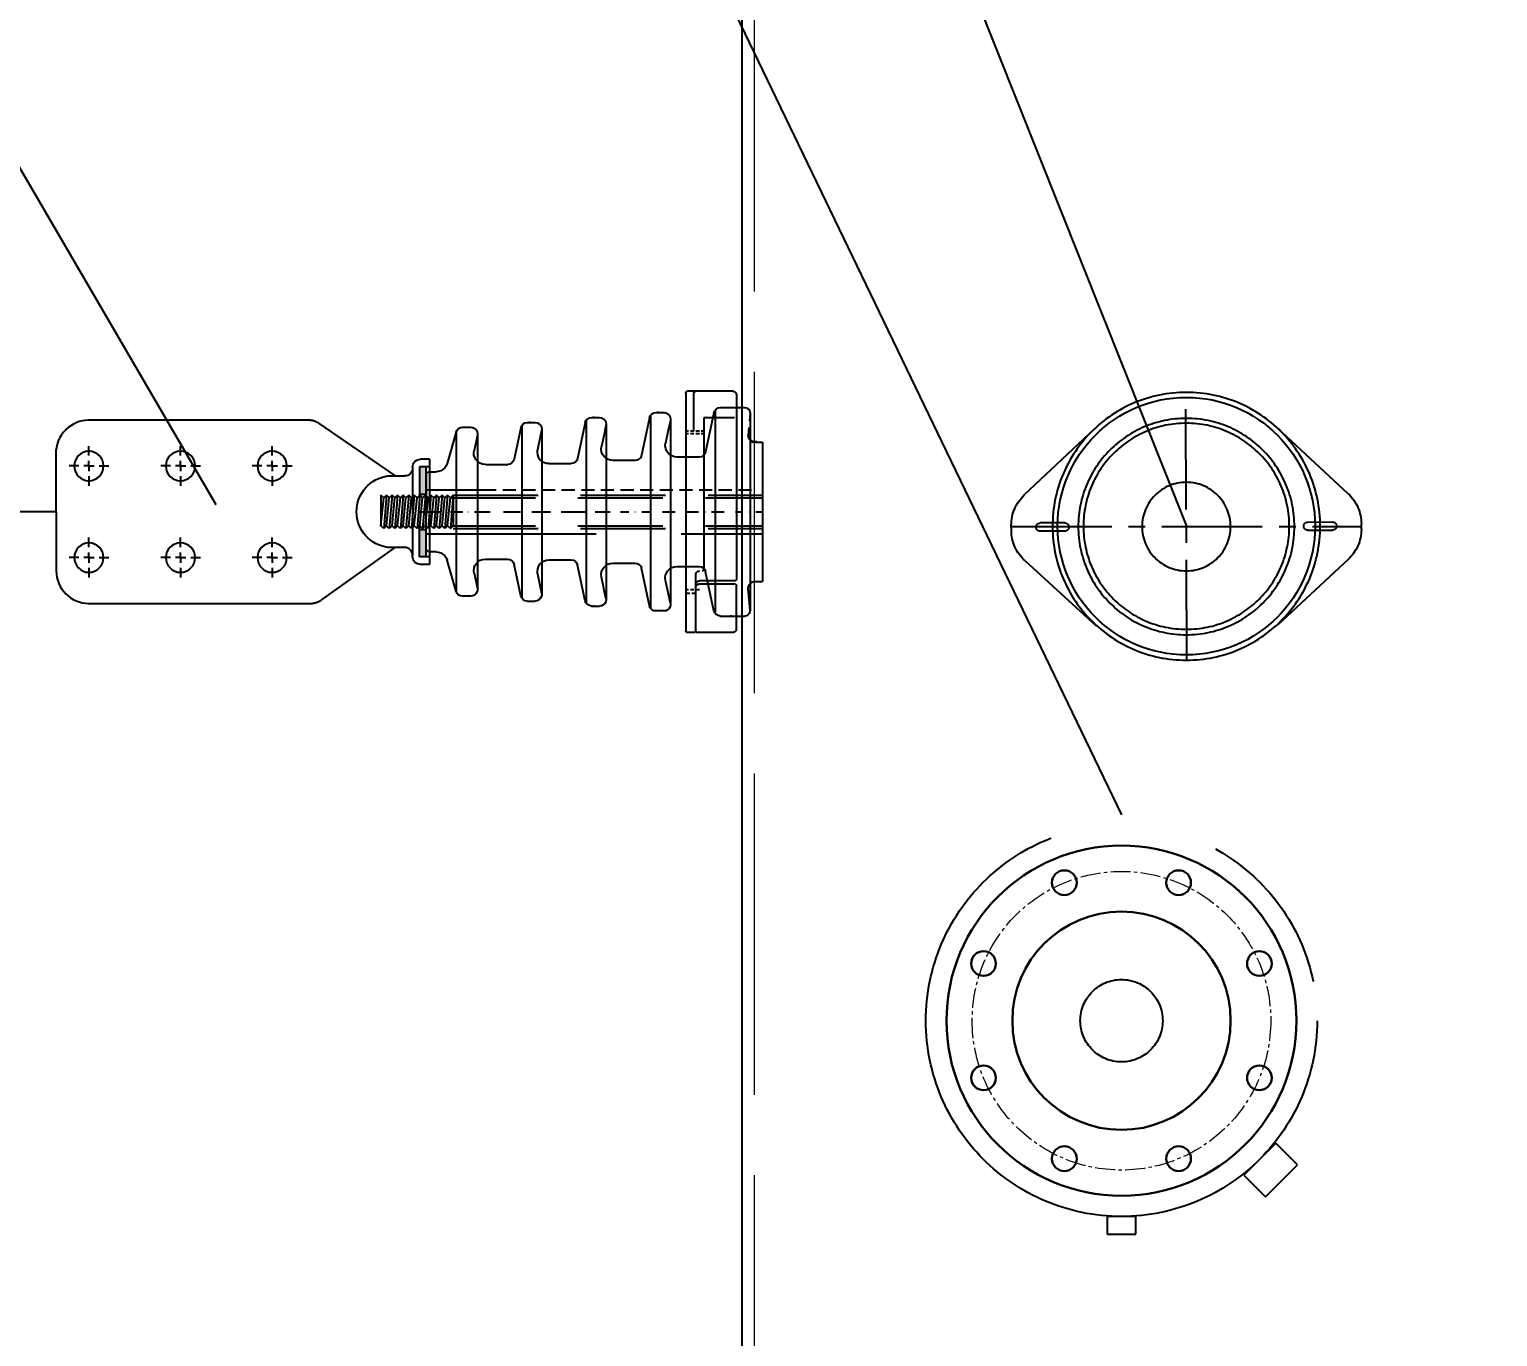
# Model space of a CAD drawing. Header units: millimetres. Extents: x 35720 to 50764, y -47170 to -36532.
# Drawn here: x 40543 to 41256, y -39070 to -38436 of the extents above; entities that cross this region are included whole.
import ezdxf

# ---------------------------------------------------------------- set-up
doc = ezdxf.new("R2010")
doc.units = ezdxf.units.MM
doc.header["$LTSCALE"] = 13
for name, pattern in [('ACAD_ISO02W100', [15, 12, -3]), ('CENTER', [50.8, 31.75, -6.35, 6.35, -6.35]), ('CENTER2', [1.125, 0.75, -0.125, 0.125, -0.125]), ('HIDDEN', [9.525, 6.35, -3.175]), ('HIDDEN2', [4.7625, 3.175, -1.5875]), ('双点划线40', [49, 40, -3, 0, -3, 0, -3])]:
    doc.linetypes.add(name, pattern=pattern)
doc.layers.get('0').update_dxf_attribs({"color": 1, "linetype": 'CENTER'})
for name, color, linetype in [('00', 7, 'Continuous'), ('01', 7, 'Continuous'), ('08', 1, 'Continuous'), ('3中心线层', 1, 'CENTER'), ('DIM', 4, 'Continuous'), ('中心线', 1, 'CENTER2'), ('双点线', 2, '双点划线40'), ('高压升高座', 7, 'Continuous')]:
    doc.layers.add(name, color=color, linetype=linetype)
doc.layers.add('DAS', color=3, linetype='ACAD_ISO02W100', lineweight=18)
doc.styles.get("Standard").update_dxf_attribs({"font": 'gbenor.shx', "bigfont": 'gbcbig.shx'})
doc.dimstyles.new('丁晓菲', dxfattribs={"dimscale": 15, "dimtxt": 3.5, "dimasz": 2.5, "dimexe": 1.5, "dimexo": 0, "dimgap": 0.5, "dimtad": 1, "dimtoh": 1, "dimtxsty": 'Standard', "dimcen": 2.5, "dimclrd": 3, "dimclre": 3, "dimclrt": 2, "dimadec": 0, "dimazin": 0, "dimtfac": 1, "dimtmove": 0, "dimatfit": 2, "dimfxl": 0, "dimarcsym": 0})

# ---------------------------------------------------------------- blocks, each defined once
blk = doc.blocks.new('030534651230.')
at = {"layer": '01', "ltscale": 45.628538}
blk.add_lwpolyline([(62582.94, -30048.18), (63394.94, -30048.18), (63394.94, -32198.18), (62582.94, -32198.18)], close=True, dxfattribs=at)
at = {"layer": 'DAS', "color": 3}
blk.add_line((63388.94, -30048.18), (63388.94, -32198.18), dxfattribs=at)
blk = doc.blocks.new('0.10210320354035102.')
at = {"layer": '00'}
blk.add_line((89058.06, -25997.93), (89058.06, -27847.93), dxfattribs=at)
blk = doc.blocks.new('04030431230')
at = {"lineweight": -2}
h = blk.add_hatch(color=0, dxfattribs=at)
h.dxf.hatch_style = 1
h.paths.add_polyline_path([(58603.59, -35033.44), (58600.4, -35033.44), (58600.4, -35046.73), (58603.59, -35046.73)])
h.paths.add_polyline_path([(58603.58, -35063.73), (58600.4, -35063.73), (58600.4, -35077.01), (58603.59, -35077.01)])
at = {"color": 0, "lineweight": -2}
for p, q in [((58585.83, -35016.43), (58585.83, -35093.94)), ((58780.07, -35055.17), (58780.07, -35024.9)), ((58598.77, -35029.73), (58598.77, -35080.73)), ((58598.77, -35029.73), (58603.19, -35029.73)), ((58598.77, -35033.44), (58603.59, -35033.44)), ((58603.59, -35033.44), (58603.59, -35046.73)), ((58607.01, -35033.55), (58607.01, -35034)), ((58607.01, -35034), (58607.01, -35076.35)), ((58618.93, -35037.83), (58610.84, -35037.83)), ((58587.3, -35047.13), (58587.3, -35061.98)), ((58592.79, -35048.25), (58592.79, -35048.25)), ((58598.19, -35048.25), (58598.19, -35048.25)), ((58603.59, -35046.73), (58600.4, -35046.73)), ((58603.59, -35046.73), (58603.59, -35047.22)), ((58603.59, -35048.25), (58603.59, -35048.25)), ((58622.4, -35047.13), (58622.4, -35061.98)), ((58582.6, -35055.31), (58588.58, -35055.31)), ((58591.9, -35055.31), (58592.21, -35055.31)), ((58593.61, -35055.31), (58603.96, -35055.31)), ((58590, -35061.98), (58588.65, -35063.33)), ((58603.58, -35063.73), (58603.58, -35062.06)), ((58603.58, -35063.73), (58600.4, -35063.73)), ((58603.59, -35077.01), (58603.58, -35063.73)), ((58598.77, -35077.01), (58603.59, -35077.01)), ((58598.77, -35080.73), (58603.19, -35080.73))]:
    blk.add_line(p, q, dxfattribs=at)
at = {"color": 0, "linetype": 'HIDDEN2', "lineweight": -2}
for p, q in [((58587.3, -35047.13), (58437.09, -35047.13)), ((58588.65, -35048.48), (58437.09, -35048.48)), ((58588.65, -35061.98), (58437.09, -35061.98)), ((58587.3, -35063.33), (58437.09, -35063.33))]:
    blk.add_line(p, q, dxfattribs=at)
at = {"color": 0, "lineweight": -2}
for points in [[(58451.5, -34996.67), (58451.15, -34996.71), (58450.82, -34996.81), (58450.52, -34996.97), (58450.26, -34997.18), (58450.05, -34997.44), (58449.89, -34997.74), (58449.78, -34998.07), (58449.75, -34998.42)], [(58449.75, -34998.42), (58449.75, -35087.87)], [(58451.5, -34996.67), (58473.41, -34996.67)], [(58470.34, -34997.55), (58470.32, -34997.37), (58470.27, -34997.21), (58470.19, -34997.06), (58470.08, -34996.93), (58469.95, -34996.82), (58469.8, -34996.74), (58469.64, -34996.69), (58469.46, -34996.67)], [(58470.34, -35016.02), (58470.34, -34997.55)], [(58474.28, -34997.55), (58474.27, -34997.37), (58474.21, -34997.21), (58474.13, -34997.06), (58474.03, -34996.93), (58473.9, -34996.82), (58473.75, -34996.74), (58473.58, -34996.69), (58473.41, -34996.67)], [(58474.28, -34997.55), (58474.28, -35112.91)], [(58445.62, -35004.64), (58444.83, -35004.8), (58444.12, -35005.19), (58443.49, -35005.75), (58443.17, -35006.54), (58443.09, -35007.41)], [(58457.58, -35004.64), (58445.62, -35004.64)], [(58451.01, -35004.64), (58450.37, -35004.64)], [(58460.67, -35007.17), (58460.27, -35006.14), (58459.56, -35005.35), (58458.61, -35004.8), (58457.58, -35004.64)], [(58443.09, -35007.17), (58443.09, -35103.05)], [(58443.09, -35007.41), (58443.41, -35011.13)], [(58450.62, -35009.66), (58465.52, -35009.66)], [(58460.11, -35005.98), (58460.11, -35103.76)], [(58460.67, -35007.17), (58464.7, -35026.17)], [(58465.52, -35009.66), (58465.52, -35083.05)], [(58488.85, -35007.01), (58484.89, -35007.01), (58483.94, -35007.17), (58483.07, -35007.65), (58482.36, -35008.36), (58481.88, -35009.23), (58481.73, -35010.26)], [(58481.73, -35010.26), (58481.73, -35100.43)], [(58481.73, -35010.26), (58481.8, -35010.89)], [(58481.8, -35010.89), (58482.68, -35014.85)], [(58487.5, -35007.01), (58488.14, -35007.01)], [(58491.94, -35009.55), (58491.54, -35008.6), (58490.83, -35007.73), (58489.88, -35007.25), (58488.85, -35007.01)], [(58491.38, -35008.36), (58491.38, -35102.03)], [(58491.94, -35009.55), (58495.82, -35027.76)], [(58516.16, -35009.47), (58515.21, -35009.63), (58514.26, -35010.1), (58513.63, -35010.81), (58513.16, -35011.68), (58513, -35012.63)], [(58513, -35012.63), (58513, -35098.06)], [(58513, -35012.63), (58513.08, -35013.27)], [(58520.04, -35009.47), (58516.16, -35009.47)], [(58518.78, -35009.47), (58519.41, -35009.47)], [(58523.21, -35012), (58522.81, -35010.97), (58522.1, -35010.18), (58521.15, -35009.63), (58520.04, -35009.47)], [(58522.66, -35010.81), (58522.66, -35099.6)], [(58523.21, -35012), (58526.85, -35029.34)], [(58547.44, -35011.84), (58546.41, -35012), (58545.54, -35012.48), (58544.82, -35013.19), (58544.43, -35014.06), (58544.27, -35015.09)], [(58551.31, -35011.84), (58547.44, -35011.84)], [(58549.97, -35011.84), (58550.6, -35011.84)], [(58554.4, -35014.38), (58554.01, -35013.43), (58553.29, -35012.56), (58552.42, -35012.08), (58551.31, -35011.84)], [(58615.33, -35037.83), (58652.09, -35012.48), (58652.24, -35012.48), (58652.32, -35012.41), (58652.47, -35012.33), (58652.62, -35012.18), (58652.77, -35012.1), (58652.85, -35012.03), (58652.92, -35012.03), (58653.07, -35011.95), (58653.15, -35011.88), (58653.3, -35011.8), (58653.38, -35011.8), (58653.53, -35011.73), (58653.6, -35011.65), (58654.13, -35011.43), (58654.66, -35011.27), (58654.74, -35011.2), (58654.89, -35011.2), (58654.96, -35011.12), (58655.12, -35011.12), (58655.19, -35011.05), (58655.34, -35011.05), (58655.42, -35010.97), (58655.72, -35010.97), (58655.8, -35010.89), (58656.02, -35010.89), (58656.17, -35010.82), (58656.55, -35010.82), (58656.63, -35010.74), (58657.54, -35010.74), (58657.61, -35010.67), (58657.84, -35010.67), (58764.12, -35010.67), (58764.35, -35010.74), (58764.57, -35010.74), (58766.07, -35010.83), (58767.55, -35011.07), (58769, -35011.46), (58770.41, -35011.98), (58771.76, -35012.63), (58773.05, -35013.41), (58774.26, -35014.29), (58775.39, -35015.28), (58775.46, -35015.43), (58775.61, -35015.51), (58776.6, -35016.63), (58777.49, -35017.84), (58778.26, -35019.13), (58778.91, -35020.48), (58779.43, -35021.89), (58779.82, -35023.34), (58780.07, -35024.9)], [(58443.96, -35018.02), (58443.8, -35019.05), (58443.41, -35019.92), (58442.77, -35020.71), (58441.9, -35021.18), (58440.87, -35021.34), (58437.09, -35021.34)], [(58440.87, -35021.26), (58441.9, -35021.11), (58442.77, -35020.63), (58443.41, -35019.92), (58443.8, -35018.97), (58443.96, -35018.02)], [(58443.64, -35014.3), (58443.96, -35018.02)], [(58465.52, -35016.02), (58466.84, -35016.02)], [(58465.52, -35017.33), (58466.84, -35017.33)], [(58467.71, -35016.02), (58469.46, -35016.02)], [(58467.71, -35017.33), (58469.46, -35017.33)], [(58470.34, -35016.02), (58472.09, -35016.02)], [(58470.34, -35017.33), (58472.09, -35017.33)], [(58472.97, -35016.02), (58474.28, -35016.02)], [(58472.97, -35017.33), (58474.28, -35017.33)], [(58482.68, -35014.85), (58484.1, -35021.9)], [(58513.08, -35013.27), (58513.79, -35016.91)], [(58513.79, -35016.91), (58515.21, -35023.56)], [(58544.27, -35015.09), (58544.27, -35095.6)], [(58544.27, -35015.09), (58544.35, -35015.72)], [(58544.35, -35015.72), (58544.98, -35018.81)], [(58544.98, -35018.81), (58546.33, -35025.06)], [(58553.93, -35013.19), (58553.93, -35097.12)], [(58554.4, -35014.38), (58557.73, -35029.74)], [(58578.71, -35014.14), (58577.68, -35014.3), (58576.81, -35014.77), (58576.09, -35015.48), (58575.7, -35016.36), (58575.54, -35017.38)], [(58575.54, -35017.38), (58575.54, -35093.39)], [(58575.54, -35017.38), (58575.54, -35018.02)], [(58575.54, -35018.02), (58577.12, -35025.46)], [(58582.75, -35014.14), (58578.71, -35014.14)], [(58585.83, -35016.43), (58585.36, -35015.56), (58584.72, -35014.77), (58583.77, -35014.3), (58582.75, -35014.14)], [(58585.83, -35016.43), (58590.19, -35031.71)], [(58441.03, -35021.26), (58439.77, -35021.26), (58440.87, -35021.26)], [(58440.87, -35021.26), (58441.67, -35021.18), (58442.46, -35020.87), (58443.09, -35020.31)], [(58464.7, -35026.17), (58465.1, -35027.12), (58465.81, -35027.91), (58466.76, -35028.47), (58467.79, -35028.63)], [(58481.73, -35027.76), (58482.75, -35026.89), (58483.55, -35025.78), (58484.02, -35024.59), (58484.26, -35023.24), (58484.1, -35021.9)], [(58513, -35029.26), (58513.95, -35028.39), (58514.74, -35027.36), (58515.21, -35026.17), (58515.37, -35024.83), (58515.21, -35023.56)], [(58544.27, -35030.69), (58545.14, -35029.81), (58545.85, -35028.71), (58546.25, -35027.6), (58546.41, -35026.33), (58546.33, -35025.06)], [(58575.54, -35030.69), (58576.25, -35029.81), (58576.81, -35028.86), (58577.2, -35027.76), (58577.28, -35026.57), (58577.12, -35025.46)], [(58675.17, -35027.93), (58675.17, -35023.32)], [(58719.67, -35027.93), (58719.67, -35023.32)], [(58764.17, -35027.93), (58764.17, -35023.32)], [(58467.79, -35028.63), (58478.64, -35028.63), (58479.75, -35028.55), (58480.78, -35028.23), (58481.73, -35027.76)], [(58495.82, -35027.76), (58496.21, -35028.79), (58496.93, -35029.58), (58497.88, -35030.13), (58498.9, -35030.29)], [(58498.9, -35030.29), (58509.75, -35030.29), (58510.94, -35030.21), (58511.97, -35029.81), (58513, -35029.26)], [(58526.85, -35029.34), (58527.25, -35030.29), (58527.96, -35031.16), (58528.91, -35031.64), (58529.94, -35031.79)], [(58540.86, -35031.79), (58529.94, -35031.79)], [(58540.86, -35031.79), (58542.05, -35031.71), (58543.24, -35031.32), (58544.27, -35030.69)], [(58557.73, -35029.74), (58558.12, -35030.69), (58558.84, -35031.48), (58559.71, -35032.03), (58560.82, -35032.19)], [(58571.66, -35032.19), (58560.82, -35032.19)], [(58571.66, -35032.19), (58573.09, -35032.03), (58574.35, -35031.56), (58575.54, -35030.69)], [(58590.19, -35031.71), (58590.66, -35032.82), (58591.37, -35033.85), (58592.25, -35034.64), (58593.27, -35035.28), (58594.38, -35035.67), (58595.57, -35035.75)], [(58598.77, -35029.73), (58598.77, -35080.73)], [(58600.4, -35077.01), (58600.4, -35033.44)], [(58670.18, -35032.92), (58665.57, -35032.92)], [(58675.17, -35032.92), (58672.68, -35032.92)], [(58675.17, -35032.92), (58675.17, -35030.42)], [(58675.17, -35032.92), (58675.17, -35035.49)], [(58675.17, -35032.92), (58677.74, -35032.92)], [(58680.24, -35032.92), (58684.85, -35032.92)], [(58714.68, -35032.92), (58710.07, -35032.92)], [(58719.67, -35032.92), (58717.18, -35032.92)], [(58719.67, -35032.92), (58719.67, -35030.42)], [(58719.67, -35032.92), (58719.67, -35035.49)], [(58719.67, -35032.92), (58722.17, -35032.92)], [(58724.66, -35032.92), (58729.35, -35032.92)], [(58759.18, -35032.92), (58754.57, -35032.92)], [(58764.17, -35032.92), (58761.68, -35032.92)], [(58764.17, -35032.92), (58764.17, -35030.42)], [(58764.17, -35032.92), (58764.17, -35035.49)], [(58764.17, -35032.92), (58766.67, -35032.92)], [(58769.16, -35032.92), (58773.85, -35032.92)], [(58598.9, -35035.75), (58595.57, -35035.75)], [(58600.4, -35037.26), (58600.32, -35036.7), (58600, -35036.23), (58599.45, -35035.91), (58598.9, -35035.75)], [(58600.4, -35037.26), (58600.4, -35055.23)], [(58675.17, -35037.99), (58675.17, -35042.6)], [(58719.67, -35037.99), (58719.67, -35042.6)], [(58764.17, -35037.99), (58764.17, -35042.6)], [(58448.79, -35044.54), (58442.46, -35044.54)], [(58458.37, -35044.54), (58451.96, -35044.54)], [(58467.87, -35044.54), (58461.54, -35044.54)], [(58477.37, -35044.54), (58471.04, -35044.54)], [(58486.95, -35044.54), (58480.62, -35044.54)], [(58496.45, -35044.54), (58490.12, -35044.54)], [(58506.03, -35044.54), (58499.62, -35044.54)], [(58515.53, -35044.54), (58509.2, -35044.54)], [(58525.03, -35044.54), (58518.7, -35044.54)], [(58534.61, -35044.54), (58528.28, -35044.54)], [(58544.11, -35044.54), (58537.78, -35044.54)], [(58553.69, -35044.54), (58547.28, -35044.54)], [(58563.19, -35044.54), (58556.86, -35044.54)], [(58600.4, -35044.54), (58566.36, -35044.54)], [(58587.3, -35047.13), (58588.65, -35063.33)], [(58587.3, -35047.13), (58588.65, -35048.48)], [(58588.65, -35048.48), (58590, -35047.13)], [(58590, -35061.98), (58588.65, -35048.48)], [(58590, -35047.13), (58591.35, -35063.33)], [(58590, -35047.13), (58591.35, -35048.48)], [(58591.35, -35048.48), (58592.7, -35047.13)], [(58592.7, -35061.98), (58591.35, -35048.48)], [(58592.7, -35047.13), (58594.05, -35063.33)], [(58592.7, -35047.13), (58594.05, -35048.48)], [(58592.7, -35047.13), (58594.05, -35063.33)], [(58592.7, -35047.13), (58594.05, -35048.48)], [(58594.05, -35048.48), (58595.4, -35047.13)], [(58595.4, -35061.98), (58594.05, -35048.48)], [(58595.4, -35047.13), (58596.75, -35063.33)], [(58595.4, -35047.13), (58596.75, -35048.48)], [(58596.75, -35048.48), (58598.1, -35047.13)], [(58598.1, -35061.98), (58596.75, -35048.48)], [(58598.1, -35047.13), (58599.45, -35063.33)], [(58598.1, -35047.13), (58599.45, -35048.48)], [(58598.1, -35047.13), (58599.45, -35063.33)], [(58598.1, -35047.13), (58599.45, -35048.48)], [(58599.45, -35048.48), (58600.8, -35047.13)], [(58600.8, -35061.98), (58599.45, -35048.48)], [(58600.4, -35054.59), (58600.4, -35048.42)], [(58600.8, -35047.13), (58602.15, -35063.33)], [(58600.8, -35047.13), (58602.15, -35048.48)], [(58602.15, -35048.48), (58603.5, -35047.13)], [(58603.5, -35061.98), (58602.15, -35048.48)], [(58603.5, -35047.13), (58604.85, -35063.33)], [(58603.5, -35047.13), (58604.85, -35048.48)], [(58604.85, -35048.48), (58606.2, -35047.13)], [(58606.2, -35061.98), (58604.85, -35048.48)], [(58606.2, -35047.13), (58607.55, -35063.33)], [(58606.2, -35047.13), (58607.55, -35048.48)], [(58607.55, -35048.48), (58608.9, -35047.13)], [(58608.9, -35061.98), (58607.55, -35048.48)], [(58608.9, -35047.13), (58610.25, -35048.48)], [(58608.9, -35047.13), (58610.25, -35063.33)], [(58610.25, -35048.48), (58611.6, -35047.13)], [(58611.6, -35061.98), (58610.25, -35048.48)], [(58611.6, -35047.13), (58612.95, -35048.48)], [(58611.6, -35047.13), (58612.95, -35063.33)], [(58612.95, -35048.48), (58614.3, -35047.13)], [(58614.3, -35061.98), (58612.95, -35048.48)], [(58614.3, -35047.13), (58615.65, -35048.48)], [(58614.3, -35047.13), (58615.65, -35063.33)], [(58615.65, -35048.48), (58617, -35047.13)], [(58617, -35061.98), (58615.65, -35048.48)], [(58617, -35047.13), (58618.35, -35063.33)], [(58617, -35047.13), (58618.35, -35048.48)], [(58618.35, -35048.48), (58619.7, -35047.13)], [(58619.7, -35061.98), (58618.35, -35048.48)], [(58619.7, -35047.13), (58621.05, -35063.33)], [(58619.7, -35047.13), (58621.05, -35048.48)], [(58621.05, -35048.48), (58622.4, -35047.13)], [(58622.4, -35061.98), (58621.05, -35048.48)], [(58440.24, -35055.23), (58437.09, -35055.23)], [(58443.41, -35055.23), (58443.41, -35055.31)], [(58450.14, -35055.23), (58446.65, -35055.23)], [(58461.77, -35055.23), (58455.68, -35055.23)], [(58464.94, -35055.23), (58464.94, -35055.31)], [(58474.28, -35055.23), (58468.19, -35055.23)], [(58485.68, -35055.23), (58479.43, -35055.23)], [(58495.66, -35055.23), (58491.7, -35055.23)], [(58498.83, -35055.23), (58498.83, -35055.31)], [(58506.03, -35055.23), (58501.99, -35055.23)], [(58518.38, -35055.23), (58511.1, -35055.23)], [(58534.85, -35055.23), (58523.21, -35055.23)], [(58549.02, -35055.23), (58539.99, -35055.23)], [(58562.79, -35055.23), (58554.64, -35055.23)], [(58576.89, -35055.23), (58569.37, -35055.23)], [(58580.05, -35055.23), (58580.05, -35055.31)], [(58600.4, -35073.12), (58600.4, -35055.23)], [(58780.07, -35055.17), (58780.07, -35083.72), (58780.07, -35083.94), (58780, -35085.53), (58779.76, -35087.08), (58779.37, -35088.58), (58778.83, -35090.02), (58778.16, -35091.39), (58777.37, -35092.69), (58776.45, -35093.9), (58775.43, -35095.03), (58774.31, -35096.05), (58773.09, -35096.96), (58771.79, -35097.76), (58770.42, -35098.43), (58768.98, -35098.96), (58767.48, -35099.35), (58765.93, -35099.59), (58764.35, -35099.67), (58764.12, -35099.67), (58656.78, -35099.67), (58655.57, -35099.67), (58655.49, -35099.6), (58655.12, -35099.6), (58654.96, -35099.52), (58654.74, -35099.52), (58654.66, -35099.44), (58654.36, -35099.44), (58654.28, -35099.37), (58654.13, -35099.37), (58654.06, -35099.29), (58653.91, -35099.29), (58653.83, -35099.22), (58653.68, -35099.22), (58653.6, -35099.14), (58653.45, -35099.14), (58653.38, -35099.07), (58653.22, -35099.07), (58653.07, -35098.99), (58653, -35098.92), (58652.85, -35098.92), (58652.77, -35098.84), (58652.7, -35098.84), (58652.54, -35098.76), (58652.47, -35098.69), (58652.32, -35098.61), (58652.24, -35098.61), (58652.09, -35098.54), (58652.01, -35098.46), (58651.86, -35098.39), (58651.79, -35098.39), (58651.71, -35098.31), (58651.56, -35098.23), (58651.41, -35098.08), (58651.26, -35098.01), (58651.18, -35097.93), (58651.03, -35097.86)], [(58587.3, -35061.98), (58588.65, -35063.33)], [(58590, -35061.98), (58591.35, -35063.33)], [(58591.35, -35063.33), (58592.7, -35061.98)], [(58592.7, -35061.98), (58594.05, -35063.33)], [(58592.7, -35061.98), (58594.05, -35063.33)], [(58594.05, -35063.33), (58595.4, -35061.98)], [(58595.4, -35061.98), (58596.75, -35063.33)], [(58596.75, -35063.33), (58598.1, -35061.98)], [(58598.1, -35061.98), (58599.45, -35063.33)], [(58598.1, -35061.98), (58599.45, -35063.33)], [(58599.44, -35063.33), (58600.79, -35061.98)], [(58599.45, -35063.33), (58600.8, -35061.98)], [(58600.8, -35061.98), (58602.15, -35063.33)], [(58602.15, -35063.33), (58603.5, -35061.98)], [(58603.5, -35061.98), (58604.85, -35063.33)], [(58604.85, -35063.33), (58606.2, -35061.98)], [(58606.2, -35061.98), (58607.55, -35063.33)], [(58607.55, -35063.33), (58608.9, -35061.98)], [(58608.9, -35061.98), (58610.25, -35063.33)], [(58610.25, -35063.33), (58611.6, -35061.98)], [(58611.6, -35061.98), (58612.95, -35063.33)], [(58612.95, -35063.33), (58614.3, -35061.98)], [(58614.3, -35061.98), (58615.65, -35063.33)], [(58615.65, -35063.33), (58617, -35061.98)], [(58617, -35061.98), (58618.35, -35063.33)], [(58618.35, -35063.33), (58619.7, -35061.98)], [(58619.7, -35061.98), (58621.05, -35063.33)], [(58621.05, -35063.33), (58622.4, -35061.98)], [(58675.17, -35072.43), (58675.17, -35067.74)], [(58719.67, -35072.43), (58719.67, -35067.74)], [(58764.17, -35072.43), (58764.17, -35067.74)], [(58595.57, -35074.62), (58594.38, -35074.78), (58593.27, -35075.18), (58592.25, -35075.81), (58591.37, -35076.6), (58590.66, -35077.55), (58590.19, -35078.66)], [(58595.57, -35074.62), (58598.9, -35074.62), (58599.45, -35074.55), (58600, -35074.23), (58600.32, -35073.67), (58600.4, -35073.12)], [(58600.4, -35072.49), (58600.4, -35070.9)], [(58650.96, -35097.86), (58615.42, -35072.52)], [(58675.17, -35077.42), (58675.17, -35074.92)], [(58719.67, -35077.42), (58719.67, -35074.92)], [(58764.17, -35077.42), (58764.17, -35074.92)], [(58460.67, -35103.28), (58464.7, -35084.28)], [(58467.79, -35081.75), (58466.76, -35081.99), (58465.81, -35082.46), (58465.1, -35083.25), (58464.7, -35084.28)], [(58465.52, -35083.05), (58465.54, -35083.23), (58465.59, -35083.39), (58465.67, -35083.54), (58465.78, -35083.67), (58465.91, -35083.78), (58466.06, -35083.86), (58466.22, -35083.91), (58466.4, -35083.93)], [(58469.46, -35085.68), (58469.43, -35085.32), (58469.33, -35085), (58469.16, -35084.7), (58468.95, -35084.44), (58468.69, -35084.22), (58468.39, -35084.06), (58468.06, -35083.96), (58467.71, -35083.93)], [(58478.64, -35081.75), (58467.79, -35081.75)], [(58484.1, -35088.56), (58484.26, -35087.29), (58484.1, -35086.02), (58483.7, -35084.92), (58482.99, -35083.81), (58482.12, -35082.94), (58481.09, -35082.3), (58479.9, -35081.91), (58478.64, -35081.75)], [(58491.94, -35100.83), (58495.82, -35082.62)], [(58498.9, -35080.09), (58497.88, -35080.32), (58496.93, -35080.8), (58496.21, -35081.67), (58495.82, -35082.62)], [(58509.75, -35080.09), (58498.9, -35080.09)], [(58515.21, -35086.9), (58515.37, -35085.63), (58515.21, -35084.36), (58514.82, -35083.25), (58514.11, -35082.22), (58513.23, -35081.35), (58512.21, -35080.64), (58511.02, -35080.25), (58509.75, -35080.09)], [(58523.21, -35098.45), (58526.85, -35081.12)], [(58529.94, -35078.58), (58528.91, -35078.74), (58527.96, -35079.3), (58527.25, -35080.09), (58526.85, -35081.12)], [(58540.86, -35078.58), (58529.94, -35078.58)], [(58546.33, -35085.31), (58546.41, -35084.12), (58546.25, -35082.86), (58545.85, -35081.75), (58545.22, -35080.64), (58544.27, -35079.77), (58543.24, -35079.14), (58542.05, -35078.74), (58540.86, -35078.58)], [(58554.4, -35096), (58557.73, -35080.72)], [(58560.82, -35078.19), (58559.71, -35078.42), (58558.84, -35078.9), (58558.12, -35079.69), (58557.73, -35080.72)], [(58571.66, -35078.19), (58560.82, -35078.19)], [(58577.12, -35085), (58577.28, -35083.73), (58577.12, -35082.46), (58576.73, -35081.35), (58576.02, -35080.25), (58575.14, -35079.37), (58574.12, -35078.74), (58572.93, -35078.35), (58571.66, -35078.19)], [(58585.83, -35093.94), (58590.19, -35078.66)], [(58670.18, -35077.42), (58665.57, -35077.42)], [(58675.17, -35077.42), (58672.68, -35077.42)], [(58675.17, -35077.42), (58675.17, -35079.91)], [(58675.17, -35077.42), (58677.74, -35077.42)], [(58675.17, -35082.41), (58675.17, -35087.1)], [(58680.24, -35077.42), (58684.85, -35077.42)], [(58714.68, -35077.42), (58710.07, -35077.42)], [(58719.67, -35077.42), (58717.18, -35077.42)], [(58719.67, -35077.42), (58719.67, -35079.91)], [(58719.67, -35077.42), (58722.17, -35077.42)], [(58719.67, -35082.41), (58719.67, -35087.1)], [(58724.66, -35077.42), (58729.35, -35077.42)], [(58759.18, -35077.42), (58754.57, -35077.42)], [(58764.17, -35077.42), (58761.68, -35077.42)], [(58764.17, -35077.42), (58764.17, -35079.91)], [(58764.17, -35077.42), (58766.67, -35077.42)], [(58764.17, -35082.41), (58764.17, -35087.1)], [(58769.16, -35077.42), (58773.85, -35077.42)], [(58443.96, -35092.44), (58443.8, -35091.41), (58443.41, -35090.54), (58442.77, -35089.75), (58441.9, -35089.27), (58440.87, -35089.11), (58437.09, -35089.11)], [(58449.75, -35087.87), (58449.77, -35088.05), (58449.82, -35088.21), (58449.9, -35088.36), (58450, -35088.49), (58450.13, -35088.6), (58450.28, -35088.68), (58450.45, -35088.73), (58450.62, -35088.74)], [(58450.62, -35090.19), (58450.45, -35090.21), (58450.28, -35090.26), (58450.13, -35090.34), (58450, -35090.45), (58449.9, -35090.58), (58449.82, -35090.73), (58449.77, -35090.89), (58449.75, -35091.07)], [(58449.75, -35112.03), (58449.75, -35091.07)], [(58450.62, -35088.74), (58467.71, -35088.74)], [(58467.71, -35090.19), (58450.62, -35090.19)], [(58469.46, -35090.5), (58469.43, -35090.14), (58469.33, -35089.82), (58469.16, -35089.52), (58468.95, -35089.26), (58468.69, -35089.04), (58468.39, -35088.88), (58468.06, -35088.78), (58467.71, -35088.74)], [(58469.46, -35091.95), (58469.43, -35091.59), (58469.33, -35091.26), (58469.16, -35090.97), (58468.95, -35090.71), (58468.69, -35090.49), (58468.39, -35090.33), (58468.06, -35090.23), (58467.71, -35090.19)], [(58469.46, -35112.91), (58469.46, -35085.68)], [(58481.8, -35099.56), (58484.1, -35088.56)], [(58513.08, -35097.11), (58515.21, -35086.9)], [(58546.33, -35085.31), (58544.35, -35094.73), (58544.27, -35095.6), (58544.51, -35096.55), (58544.98, -35097.35), (58545.61, -35097.98), (58546.49, -35098.38), (58547.44, -35098.53)], [(58577.12, -35085), (58575.54, -35092.44), (58575.54, -35093.39), (58575.78, -35094.26), (58576.25, -35095.05), (58576.89, -35095.68), (58577.76, -35096.08), (58578.71, -35096.24), (58582.75, -35096.24), (58583.77, -35096.08), (58584.72, -35095.6), (58585.36, -35094.89), (58585.83, -35093.94)], [(58443.09, -35103.05), (58443.96, -35092.44)], [(58467.71, -35093.13), (58469.46, -35093.13)], [(58469.46, -35094.88), (58471.44, -35094.88)], [(58470.34, -35093.13), (58472.09, -35093.13)], [(58472.31, -35094.88), (58474.28, -35094.88)], [(58472.97, -35093.13), (58474.28, -35093.13)], [(58513.08, -35097.11), (58513, -35098.06), (58513.23, -35098.93), (58513.71, -35099.8), (58514.42, -35100.43), (58515.21, -35100.83), (58516.16, -35100.99)], [(58520.04, -35100.99), (58521.15, -35100.75), (58522.1, -35100.28), (58522.81, -35099.4), (58523.21, -35098.45)], [(58551.31, -35098.53), (58547.44, -35098.53)], [(58548.78, -35098.53), (58548.15, -35098.53)], [(58551.31, -35098.53), (58552.42, -35098.38), (58553.29, -35097.82), (58554.01, -35097.03), (58554.4, -35096)], [(58443.09, -35103.05), (58443.17, -35103.84), (58443.49, -35104.63), (58444.12, -35105.26), (58444.83, -35105.66), (58445.62, -35105.82)], [(58457.58, -35105.82), (58458.61, -35105.58), (58459.56, -35105.1), (58460.27, -35104.23), (58460.67, -35103.28)], [(58481.8, -35099.56), (58481.73, -35100.43), (58481.96, -35101.38), (58482.44, -35102.18), (58483.15, -35102.81), (58483.94, -35103.2), (58484.89, -35103.36), (58488.85, -35103.36)], [(58487.5, -35103.36), (58488.14, -35103.36)], [(58488.85, -35103.36), (58489.88, -35103.2), (58490.83, -35102.65), (58491.54, -35101.86), (58491.94, -35100.83)], [(58520.04, -35100.99), (58516.16, -35100.99)], [(58518.78, -35100.99), (58519.41, -35100.99)], [(58457.58, -35105.82), (58445.62, -35105.82)], [(58449.75, -35112.03), (58449.78, -35112.39), (58449.89, -35112.71), (58450.05, -35113.01), (58450.26, -35113.27), (58450.52, -35113.49), (58450.82, -35113.65), (58451.15, -35113.75), (58451.5, -35113.79)], [(58452.2, -35105.82), (58452.83, -35105.82)], [(58451.5, -35113.79), (58468.59, -35113.79)], [(58468.59, -35113.79), (58468.76, -35113.77), (58468.93, -35113.72), (58469.08, -35113.64), (58469.21, -35113.53), (58469.31, -35113.4), (58469.39, -35113.25), (58469.45, -35113.09), (58469.46, -35112.91)], [(58469.46, -35112.91), (58469.48, -35113.09), (58469.53, -35113.25), (58469.61, -35113.4), (58469.72, -35113.53), (58469.85, -35113.64), (58470, -35113.72), (58470.16, -35113.77), (58470.34, -35113.79)], [(58470.34, -35113.79), (58473.41, -35113.79)], [(58473.41, -35113.79), (58473.58, -35113.77), (58473.75, -35113.72), (58473.9, -35113.64), (58474.03, -35113.53), (58474.13, -35113.4), (58474.21, -35113.25), (58474.27, -35113.09), (58474.28, -35112.91)]]:
    blk.add_lwpolyline(points, dxfattribs=at)
at = {"color": 0, "linetype": 'HIDDEN', "lineweight": -2}
blk.add_lwpolyline([(58600.4, -35065.92), (58437.09, -35065.92)], dxfattribs=at)
at = {"color": 0, "lineweight": -2}
blk.add_lwpolyline([(58607.01, -35076.9), (58607.01, -35076.35, -0.414214), (58610.84, -35072.52), (58618.93, -35072.52)], format="xyb", dxfattribs=at)
for centre in [(58675.21, -35032.96), (58719.71, -35032.96), (58764.21, -35032.96), (58675.21, -35077.43), (58719.71, -35077.43), (58764.21, -35077.43)]:
    blk.add_circle(centre, 7.15, dxfattribs=at)
for centre, radius, start, end in [((58603.19, -35033.55), 3.83, 0, 90), ((58610.84, -35034), 3.83, 180, 270), ((58616.7, -35055.17), 17.49, 277.33216, 82.66404), ((58603.19, -35076.9), 3.83, 270, 0)]:
    blk.add_arc(centre, radius, start, end, dxfattribs=at)
at = {"layer": 'DIM', "color": 2, "ltscale": 38.869873}
blk.add_line((58437.09, -35021.34), (58437.09, -35089.11), dxfattribs=at)
blk = doc.blocks.new('20540654651')
for points in [[(10983.08, -20293.58), (10967.52, -20309.13), (10978.13, -20319.74), (10993.68, -20304.18)], [(10915.15, -20329.18), (10901.09, -20329.18), (10901.09, -20337.73), (10915.15, -20337.73)]]:
    blk.add_lwpolyline(points, close=True)
for radius in [95, 20]:
    blk.add_circle((10908.12, -20234.18), radius)
blk = doc.blocks.new('604564564')
at = {"layer": '中心线', "lineweight": 15}
blk.add_circle((9827.25, -20317.07), 72.5, dxfattribs=at)
at = {"layer": '高压升高座', "lineweight": 30}
for centre, radius in [((9827.25, -20317.07), 85), ((9799.5, -20250.09), 6), ((9854.99, -20250.09), 6), ((9827.25, -20317.07), 53), ((9760.26, -20289.32), 6), ((9894.23, -20289.32), 6), ((9760.26, -20344.81), 6), ((9894.23, -20344.81), 6), ((9799.5, -20384.05), 6), ((9854.99, -20384.05), 6)]:
    blk.add_circle(centre, radius, dxfattribs=at)
blk = doc.blocks.new('30460460465')
for name, p in [('20540654651', (36769.68, 6321.9)), ('604564564', (37850.55, 6404.79))]:
    blk.add_blockref(name, p)
blk = doc.blocks.new('HWTH')
for p, q in [((-78.65, 15.62), (-44.38, 47.65)), ((78.65, 15.62), (44.38, 47.65)), ((-59, 2), (-71, 2)), ((59, 2), (71, 2)), ((-59, -2), (-71, -2)), ((59, -2), (71, -2)), ((-78.54, -16.19), (-44.03, -47.97)), ((78.54, -16.19), (44.03, -47.97))]:
    blk.add_line(p, q)
for centre, radius in [((0, 0), 52.5), ((0, 0.16), 50)]:
    blk.add_circle(centre, radius)
at = {"ltscale": 5}
for centre, start, end in [((-65, 1.01), 133.05752, 180), ((65, 1.01), 0, 46.94248), ((-64.99, -1.48), 180.41555, 227.35804), ((64.99, -1.48), 312.64196, 359.58445)]:
    blk.add_arc(centre, 20, start, end, dxfattribs=at)
for centre, start, end in [((-71, 0), 90.00001, 269.99999), ((-59, 0), 270.00001, 89.99999), ((59, 0), 90.00001, 269.99999), ((71, 0), 270.00001, 89.99999)]:
    blk.add_arc(centre, 2, start, end)
at = {"layer": '中心线', "ltscale": 5}
for p, q in [((0, -64.84), (0, 65.16)), ((-84.99, -1.62), (-85, 1.01)), ((85, 0.31), (-85, -0.31)), ((84.99, -1.62), (85, 1.01))]:
    blk.add_line(p, q, dxfattribs=at)
at = {"layer": '双点线'}
for centre, radius in [((0, 0.16), 65), ((0, 0), 21.5)]:
    blk.add_circle(centre, radius, dxfattribs=at)
blk = doc.blocks.new('*D169')
at = {"layer": 'Defpoints', "color": 0, "ltscale": 38.869873, "transparency": 16777216}
for p in [(40556.32, -38669.82), (40092.16, -40489.88), (40947.35, -40489.88)]:
    blk.add_point(p, dxfattribs=at)
at = {"layer": 'DIM', "color": 3, "lineweight": -2, "ltscale": 38.869873, "transparency": 16777216}
for p, q in [((40556.32, -38669.82), (40069.66, -38669.82)), ((40092.16, -38707.32), (40092.16, -40452.38)), ((40947.35, -40489.88), (40069.66, -40489.88))]:
    blk.add_line(p, q, dxfattribs=at)
at = {"layer": 'DIM', "color": 3, "ltscale": 38.869873, "transparency": 16777216}
for points in [[(40085.91, -38707.32), (40098.41, -38707.32), (40092.16, -38669.82)], [(40085.91, -40452.38), (40098.41, -40452.38), (40092.16, -40489.88)]]:
    blk.add_solid(points, dxfattribs=at)
at = {"layer": 'DIM', "color": 2, "ltscale": 38.869873, "transparency": 16777216, "insert": (40058.41, -39579.85), "char_height": 52.5, "attachment_point": 5, "rotation": 90, "bg_fill": 3, "box_fill_scale": 1.1, "bg_fill_color": 256, "bg_fill_true_color": 13158600, "bg_fill_transparency": 0}
blk.add_mtext('1820', dxfattribs=at)

msp = doc.modelspace()

# ---------------------------------------------------------------- linework, layer by layer
at = {"layer": '08', "color": 3}
for p, q in [((39864.574, -37348.367), (40633.872, -38666.321)), ((40365.489, -37348.367), (41073.679, -38816.88))]:
    msp.add_line(p, q, dxfattribs=at)
at = {"layer": 'DIM', "color": 2, "ltscale": 38.869873}
msp.add_circle((41105.181, -38676.819), 62.5, dxfattribs=at)

# ---------------------------------------------------------------- block references
at = {"color": 3}
msp.add_blockref('0.10210320354035102.', (-48168.758, -12368.949), dxfattribs=at)
msp.add_blockref('30460460465', (-6604.121, -25004.599))
at = {"layer": '3中心线层', "xscale": -1, "rotation": 0.2078113623510625}
msp.add_blockref('HWTH', (41105.181, -38677.036), dxfattribs=at)
at = {"layer": 'DIM', "color": 2, "xscale": -1}
for name, p in [('030534651230.', (104284.241, -8163.702)), ('04030431230', (99336.392, -3614.652))]:
    msp.add_blockref(name, p, dxfattribs=at)

# ---------------------------------------------------------------- next in the draw order: dimensions: what is measured, and where the dimension line sits
at = {"layer": 'DIM', "color": 2, "ltscale": 38.869873}
dim = msp.add_linear_dim(base=(40092.156, -40489.88), p1=(40556.318, -38669.823), p2=(40947.347, -40489.88), angle=90, dimstyle='丁晓菲', override={"dimdec": 0, "dimtfill": 1, "dimarcsym": 1}, dxfattribs=at)
dim.commit()
dim.dimension.update_dxf_attribs({"geometry": '*D169', "text_midpoint": (40058.406, -39579.852)})

# ---------------------------------------------------------------- next in the draw order: linework, layer by layer
at = {"layer": '08', "color": 3}
msp.add_line((40575.522, -37348.367), (41105.181, -38676.88), dxfattribs=at)

doc.saveas('drawing.dxf')
